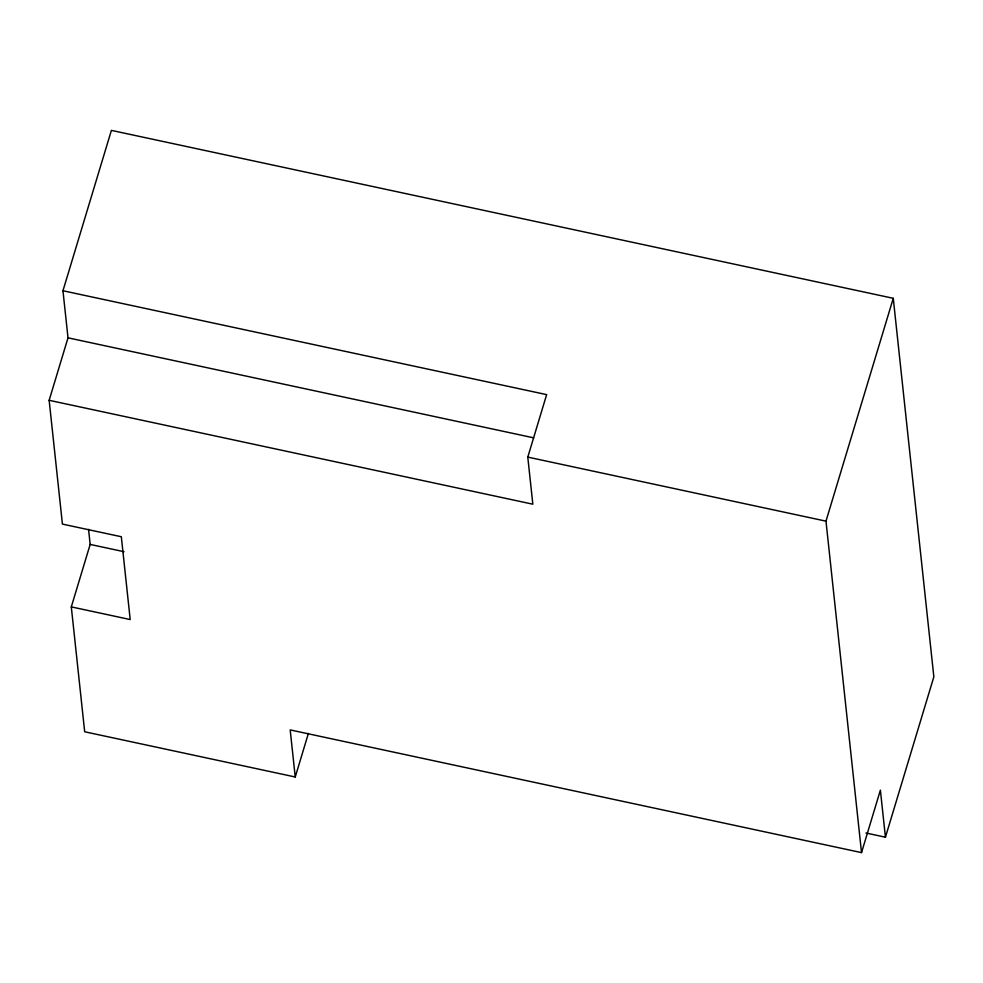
<?xml version="1.0" encoding="UTF-8"?>
<svg xmlns="http://www.w3.org/2000/svg" width="983" height="983" viewBox="0 0 983 983"><rect width="100%" height="100%" fill="white"/><g stroke="black" fill="none" stroke-linecap="round" stroke-linejoin="round"><path stroke-width="1.47" d="M88.556 529.358L90.166 544.422L71.304 606.892L130.198 619.548L121.327 536.743L62.42 524.099L49.15 400.302L68.011 337.833L62.961 290.747L111.386 130.383L893.264 298.304L933.85 676.845L885.437 837.209L865.937 833.019M71.304 606.892L84.685 731.77L295.244 776.988L308.404 733.392M49.15 400.302L532.835 504.193L527.785 457.107L546.646 394.625L62.961 290.747M295.244 776.988L290.194 729.914L861.526 852.617L825.978 521.15L893.264 298.304M861.526 852.617L880.387 790.135L885.437 837.209M68.011 337.833L533.732 437.853M527.785 457.107L825.978 521.15M90.166 544.422L124.03 551.696"/></g></svg>
